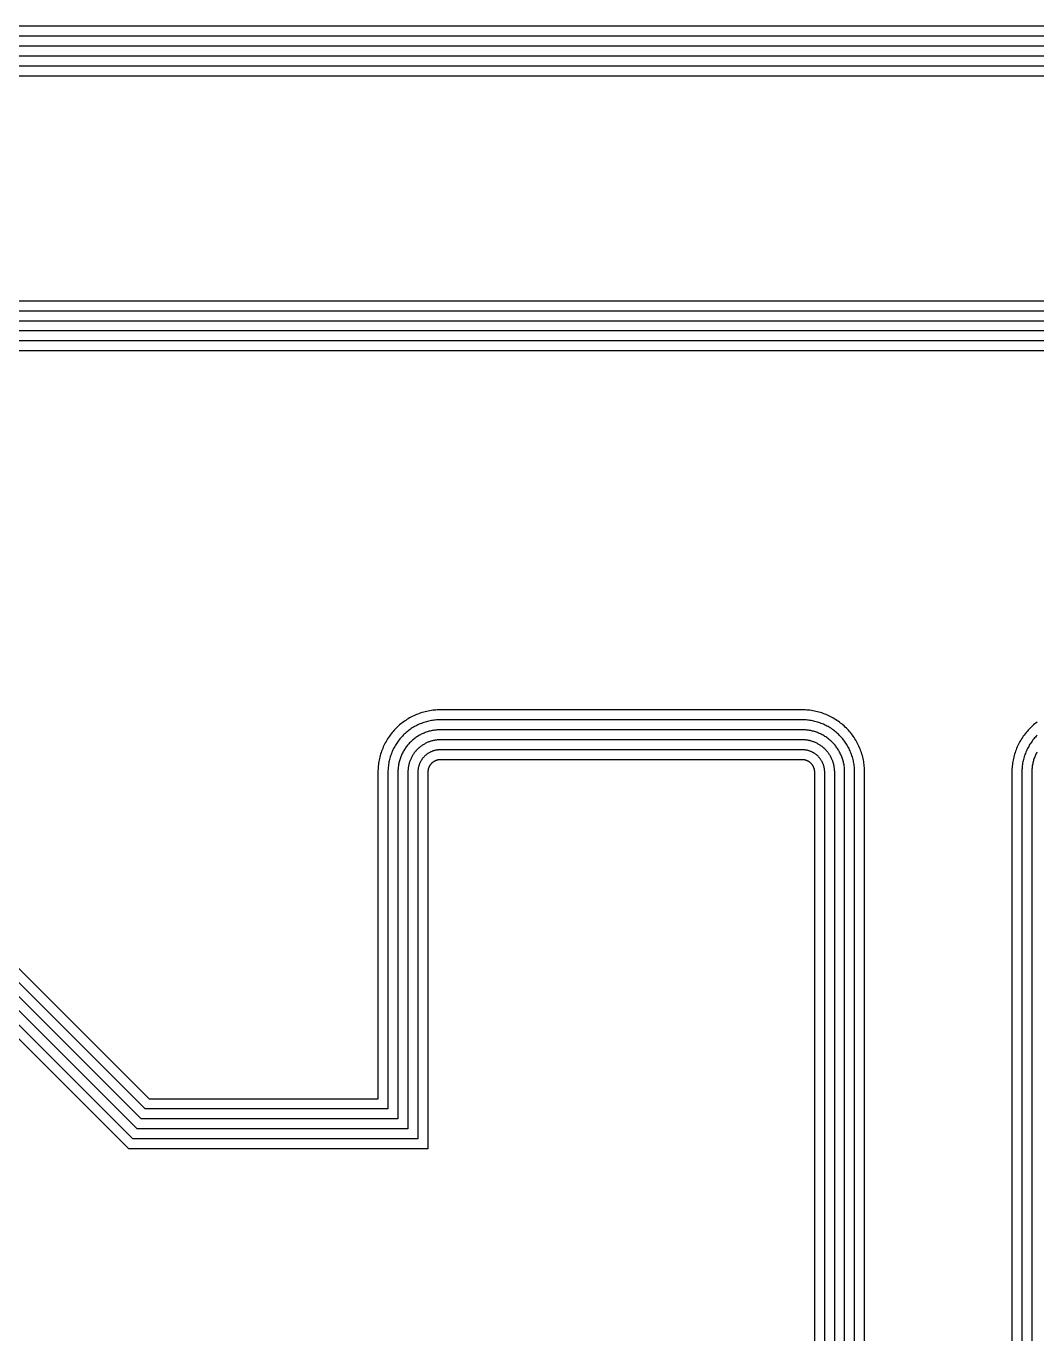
# Model space of a CAD drawing. Header units: metres. Extents: x 1.5 to 44, y 0.3 to 33.8.
# Drawn here: x 8.1 to 12.15, y 10.43 to 15.68 of the extents above; entities that cross this region are included whole.
import ezdxf

# ---------------------------------------------------------------- set-up
doc = ezdxf.new("R2010")
doc.units = ezdxf.units.M

msp = doc.modelspace()

# ---------------------------------------------------------------- linework, layer by layer
for points in [[(18.025, 15.6752), (5.275, 15.6752)], [(18.025, 15.6352), (5.235, 15.6352)], [(18.025, 15.5952), (5.195, 15.5952)], [(18.025, 15.5152), (5.115, 15.5152)], [(18.025, 15.5552), (5.155, 15.5552)], [(18.025, 15.4752), (5.075, 15.4752)], [(5.075, 14.5748), (17.8385, 14.5748)], [(5.115, 14.5348), (17.822, 14.5348)], [(5.155, 14.4948), (17.8054, 14.4948)], [(5.195, 14.4548), (17.7888, 14.4548)], [(5.235, 14.4148), (17.7723, 14.4148)], [(5.275, 14.3748), (17.7557, 14.3748)], [(11.42, 8.765), (11.42, 12.685), (11.4199, 12.6902), (11.4198, 12.6953), (11.4194, 12.7005), (11.419, 12.7056), (11.4184, 12.7107), (11.4177, 12.7158), (11.4169, 12.7209), (11.416, 12.726), (11.4149, 12.731), (11.4137, 12.736), (11.4124, 12.741), (11.411, 12.746), (11.4094, 12.7509), (11.4077, 12.7558), (11.4059, 12.7606), (11.404, 12.7654), (11.402, 12.7701), (11.3999, 12.7748), (11.3976, 12.7794), (11.3952, 12.784), (11.3927, 12.7885), (11.3901, 12.793), (11.3874, 12.7974), (11.3846, 12.8017), (11.3817, 12.8059), (11.3787, 12.8101), (11.3756, 12.8142), (11.3723, 12.8182), (11.369, 12.8222), (11.3656, 12.826), (11.3621, 12.8298), (11.3585, 12.8335), (11.3548, 12.8371), (11.351, 12.8406), (11.3472, 12.844), (11.3432, 12.8473), (11.3392, 12.8506), (11.3351, 12.8537), (11.3309, 12.8567), (11.3267, 12.8596), (11.3224, 12.8624), (11.318, 12.8651), (11.3135, 12.8677), (11.309, 12.8702), (11.3044, 12.8726), (11.2998, 12.8749), (11.2951, 12.877), (11.2904, 12.879), (11.2856, 12.8809), (11.2808, 12.8827), (11.2759, 12.8844), (11.271, 12.886), (11.266, 12.8874), (11.261, 12.8887), (11.256, 12.8899), (11.251, 12.891), (11.2459, 12.8919), (11.2408, 12.8927), (11.2357, 12.8934), (11.2306, 12.894), (11.2255, 12.8944), (11.2203, 12.8948), (11.2152, 12.8949), (11.21, 12.895), (9.76, 12.895), (9.7549, 12.8949), (9.7497, 12.8948), (9.7446, 12.8944), (9.7394, 12.894), (9.7343, 12.8934), (9.7292, 12.8927), (9.7241, 12.8919), (9.719, 12.891), (9.714, 12.8899), (9.709, 12.8887), (9.704, 12.8874), (9.6991, 12.886), (9.6941, 12.8844), (9.6893, 12.8827), (9.6844, 12.8809), (9.6796, 12.879), (9.6749, 12.877), (9.6702, 12.8749), (9.6656, 12.8726), (9.661, 12.8702), (9.6565, 12.8677), (9.6521, 12.8651), (9.6477, 12.8624), (9.6433, 12.8596), (9.6391, 12.8567), (9.6349, 12.8537), (9.6308, 12.8506), (9.6268, 12.8473), (9.6228, 12.844), (9.619, 12.8406), (9.6152, 12.8371), (9.6115, 12.8335), (9.6079, 12.8298), (9.6044, 12.826), (9.601, 12.8222), (9.5977, 12.8182), (9.5945, 12.8142), (9.5913, 12.8101), (9.5883, 12.8059), (9.5854, 12.8017), (9.5826, 12.7974), (9.5799, 12.793), (9.5773, 12.7885), (9.5748, 12.784), (9.5724, 12.7794), (9.5702, 12.7748), (9.568, 12.7701), (9.566, 12.7654), (9.5641, 12.7606), (9.5623, 12.7558), (9.5606, 12.7509), (9.5591, 12.746), (9.5576, 12.741), (9.5563, 12.736), (9.5551, 12.731), (9.554, 12.726), (9.5531, 12.7209), (9.5523, 12.7158), (9.5516, 12.7107), (9.551, 12.7056), (9.5506, 12.7005), (9.5503, 12.6953), (9.5501, 12.6902), (9.55, 12.685), (9.55, 11.3352), (8.5778, 11.3352), (7.4565, 12.4565)], [(11.46, 8.765), (11.46, 12.685), (11.4599, 12.6911), (11.4597, 12.6973), (11.4593, 12.7034), (11.4588, 12.7095), (11.4581, 12.7156), (11.4573, 12.7217), (11.4563, 12.7278), (11.4552, 12.7338), (11.4539, 12.7398), (11.4525, 12.7458), (11.451, 12.7517), (11.4492, 12.7576), (11.4474, 12.7634), (11.4454, 12.7692), (11.4433, 12.775), (11.441, 12.7807), (11.4386, 12.7863), (11.436, 12.7919), (11.4333, 12.7974), (11.4305, 12.8029), (11.4275, 12.8082), (11.4244, 12.8135), (11.4212, 12.8188), (11.4179, 12.8239), (11.4144, 12.829), (11.4108, 12.8339), (11.4071, 12.8388), (11.4033, 12.8436), (11.3993, 12.8483), (11.3953, 12.8529), (11.3911, 12.8574), (11.3868, 12.8618), (11.3824, 12.8661), (11.3779, 12.8703), (11.3733, 12.8743), (11.3686, 12.8783), (11.3638, 12.8821), (11.3589, 12.8858), (11.354, 12.8894), (11.3489, 12.8929), (11.3438, 12.8962), (11.3385, 12.8994), (11.3332, 12.9025), (11.3279, 12.9055), (11.3224, 12.9083), (11.3169, 12.911), (11.3113, 12.9136), (11.3057, 12.916), (11.3, 12.9183), (11.2942, 12.9204), (11.2884, 12.9224), (11.2826, 12.9242), (11.2767, 12.926), (11.2708, 12.9275), (11.2648, 12.9289), (11.2588, 12.9302), (11.2528, 12.9313), (11.2467, 12.9323), (11.2406, 12.9331), (11.2345, 12.9338), (11.2284, 12.9343), (11.2223, 12.9347), (11.2161, 12.9349), (11.21, 12.935), (9.76, 12.935), (9.7539, 12.9349), (9.7477, 12.9347), (9.7416, 12.9343), (9.7355, 12.9338), (9.7294, 12.9331), (9.7233, 12.9323), (9.7173, 12.9313), (9.7112, 12.9302), (9.7052, 12.9289), (9.6993, 12.9275), (9.6933, 12.926), (9.6874, 12.9242), (9.6816, 12.9224), (9.6758, 12.9204), (9.67, 12.9183), (9.6643, 12.916), (9.6587, 12.9136), (9.6531, 12.911), (9.6476, 12.9083), (9.6422, 12.9055), (9.6368, 12.9025), (9.6315, 12.8994), (9.6263, 12.8962), (9.6211, 12.8929), (9.6161, 12.8894), (9.6111, 12.8858), (9.6062, 12.8821), (9.6014, 12.8783), (9.5967, 12.8743), (9.5921, 12.8703), (9.5876, 12.8661), (9.5832, 12.8618), (9.579, 12.8574), (9.5748, 12.8529), (9.5707, 12.8483), (9.5668, 12.8436), (9.5629, 12.8388), (9.5592, 12.8339), (9.5556, 12.829), (9.5521, 12.8239), (9.5488, 12.8188), (9.5456, 12.8135), (9.5425, 12.8082), (9.5395, 12.8029), (9.5367, 12.7974), (9.534, 12.7919), (9.5315, 12.7863), (9.529, 12.7807), (9.5268, 12.775), (9.5246, 12.7692), (9.5226, 12.7634), (9.5208, 12.7576), (9.5191, 12.7517), (9.5175, 12.7458), (9.5161, 12.7398), (9.5148, 12.7338), (9.5137, 12.7278), (9.5127, 12.7217), (9.5119, 12.7156), (9.5112, 12.7095), (9.5107, 12.7034), (9.5103, 12.6973), (9.5101, 12.6911), (9.51, 12.685), (9.51, 11.3752), (8.5943, 11.3752), (7.4848, 12.4848)], [(11.38, 8.765), (11.38, 12.685), (11.38, 12.6892), (11.3798, 12.6934), (11.3796, 12.6975), (11.3792, 12.7017), (11.3787, 12.7058), (11.3782, 12.71), (11.3775, 12.7141), (11.3767, 12.7182), (11.3759, 12.7223), (11.3749, 12.7263), (11.3739, 12.7304), (11.3727, 12.7344), (11.3714, 12.7383), (11.3701, 12.7423), (11.3686, 12.7462), (11.3671, 12.7501), (11.3654, 12.7539), (11.3637, 12.7577), (11.3619, 12.7614), (11.3599, 12.7651), (11.3579, 12.7688), (11.3558, 12.7724), (11.3536, 12.776), (11.3514, 12.7795), (11.349, 12.7829), (11.3466, 12.7863), (11.344, 12.7896), (11.3414, 12.7929), (11.3387, 12.7961), (11.336, 12.7992), (11.3331, 12.8022), (11.3302, 12.8052), (11.3272, 12.8081), (11.3242, 12.811), (11.3211, 12.8137), (11.3179, 12.8164), (11.3146, 12.819), (11.3113, 12.8216), (11.3079, 12.824), (11.3045, 12.8264), (11.301, 12.8286), (11.2974, 12.8308), (11.2938, 12.8329), (11.2901, 12.8349), (11.2864, 12.8369), (11.2827, 12.8387), (11.2789, 12.8404), (11.2751, 12.8421), (11.2712, 12.8436), (11.2673, 12.8451), (11.2633, 12.8464), (11.2594, 12.8477), (11.2554, 12.8489), (11.2513, 12.8499), (11.2473, 12.8509), (11.2432, 12.8517), (11.2391, 12.8525), (11.235, 12.8532), (11.2308, 12.8537), (11.2267, 12.8542), (11.2225, 12.8546), (11.2184, 12.8548), (11.2142, 12.855), (11.21, 12.855), (9.76, 12.855), (9.7558, 12.855), (9.7517, 12.8548), (9.7475, 12.8546), (9.7433, 12.8542), (9.7392, 12.8537), (9.7351, 12.8532), (9.7309, 12.8525), (9.7268, 12.8517), (9.7228, 12.8509), (9.7187, 12.8499), (9.7147, 12.8489), (9.7107, 12.8477), (9.7067, 12.8464), (9.7027, 12.8451), (9.6988, 12.8436), (9.695, 12.8421), (9.6911, 12.8404), (9.6873, 12.8387), (9.6836, 12.8369), (9.6799, 12.8349), (9.6762, 12.8329), (9.6726, 12.8308), (9.6691, 12.8286), (9.6656, 12.8264), (9.6621, 12.824), (9.6587, 12.8216), (9.6554, 12.819), (9.6522, 12.8164), (9.649, 12.8137), (9.6458, 12.811), (9.6428, 12.8081), (9.6398, 12.8052), (9.6369, 12.8022), (9.6341, 12.7992), (9.6313, 12.7961), (9.6286, 12.7929), (9.626, 12.7896), (9.6235, 12.7863), (9.621, 12.7829), (9.6187, 12.7795), (9.6164, 12.776), (9.6142, 12.7724), (9.6121, 12.7688), (9.6101, 12.7651), (9.6082, 12.7614), (9.6063, 12.7577), (9.6046, 12.7539), (9.603, 12.7501), (9.6014, 12.7462), (9.6, 12.7423), (9.5986, 12.7383), (9.5973, 12.7344), (9.5962, 12.7304), (9.5951, 12.7263), (9.5941, 12.7223), (9.5933, 12.7182), (9.5925, 12.7141), (9.5919, 12.71), (9.5913, 12.7058), (9.5908, 12.7017), (9.5905, 12.6975), (9.5902, 12.6934), (9.5901, 12.6892), (9.59, 12.685), (9.59, 11.2952), (8.5612, 11.2952), (7.4282, 12.4282)], [(12.1511, 12.8858), (12.1462, 12.8821), (12.1414, 12.8783), (12.1367, 12.8743), (12.1321, 12.8703), (12.1276, 12.8661), (12.1232, 12.8618), (12.119, 12.8574), (12.1148, 12.8529), (12.1107, 12.8483), (12.1068, 12.8436), (12.1029, 12.8388), (12.0992, 12.8339), (12.0956, 12.829), (12.0921, 12.8239), (12.0888, 12.8188), (12.0856, 12.8135), (12.0825, 12.8082), (12.0795, 12.8029), (12.0767, 12.7974), (12.074, 12.7919), (12.0715, 12.7863), (12.069, 12.7807), (12.0668, 12.775), (12.0646, 12.7692), (12.0626, 12.7634), (12.0608, 12.7576), (12.0591, 12.7517), (12.0575, 12.7458), (12.0561, 12.7398), (12.0548, 12.7338), (12.0537, 12.7278), (12.0527, 12.7217), (12.0519, 12.7156), (12.0512, 12.7095), (12.0507, 12.7034), (12.0503, 12.6973), (12.0501, 12.6911), (12.05, 12.685), (12.05, 8.765)], [(11.34, 8.765), (11.34, 12.685), (11.34, 12.6882), (11.3399, 12.6914), (11.3397, 12.6946), (11.3394, 12.6978), (11.339, 12.7009), (11.3386, 12.7041), (11.3381, 12.7072), (11.3375, 12.7104), (11.3369, 12.7135), (11.3361, 12.7166), (11.3353, 12.7197), (11.3344, 12.7227), (11.3335, 12.7258), (11.3324, 12.7288), (11.3313, 12.7318), (11.3301, 12.7348), (11.3289, 12.7377), (11.3275, 12.7406), (11.3261, 12.7435), (11.3247, 12.7463), (11.3231, 12.7491), (11.3215, 12.7518), (11.3198, 12.7546), (11.3181, 12.7572), (11.3163, 12.7599), (11.3144, 12.7625), (11.3125, 12.765), (11.3105, 12.7675), (11.3084, 12.7699), (11.3063, 12.7723), (11.3042, 12.7747), (11.3019, 12.7769), (11.2997, 12.7792), (11.2973, 12.7813), (11.2949, 12.7834), (11.2925, 12.7855), (11.29, 12.7875), (11.2875, 12.7894), (11.2849, 12.7913), (11.2822, 12.7931), (11.2796, 12.7948), (11.2768, 12.7965), (11.2741, 12.7981), (11.2713, 12.7997), (11.2685, 12.8011), (11.2656, 12.8025), (11.2627, 12.8039), (11.2598, 12.8051), (11.2568, 12.8063), (11.2538, 12.8074), (11.2508, 12.8085), (11.2477, 12.8094), (11.2447, 12.8103), (11.2416, 12.8111), (11.2385, 12.8119), (11.2354, 12.8125), (11.2322, 12.8131), (11.2291, 12.8136), (11.2259, 12.814), (11.2228, 12.8144), (11.2196, 12.8147), (11.2164, 12.8149), (11.2132, 12.815), (11.21, 12.815), (9.76, 12.815), (9.7568, 12.815), (9.7536, 12.8149), (9.7504, 12.8147), (9.7473, 12.8144), (9.7441, 12.814), (9.7409, 12.8136), (9.7378, 12.8131), (9.7347, 12.8125), (9.7315, 12.8119), (9.7284, 12.8111), (9.7253, 12.8103), (9.7223, 12.8094), (9.7192, 12.8085), (9.7162, 12.8074), (9.7132, 12.8063), (9.7103, 12.8051), (9.7073, 12.8039), (9.7044, 12.8025), (9.7016, 12.8011), (9.6987, 12.7997), (9.6959, 12.7981), (9.6932, 12.7965), (9.6905, 12.7948), (9.6878, 12.7931), (9.6852, 12.7913), (9.6826, 12.7894), (9.68, 12.7875), (9.6775, 12.7855), (9.6751, 12.7834), (9.6727, 12.7813), (9.6704, 12.7792), (9.6681, 12.7769), (9.6659, 12.7747), (9.6637, 12.7723), (9.6616, 12.7699), (9.6595, 12.7675), (9.6575, 12.765), (9.6556, 12.7625), (9.6537, 12.7599), (9.6519, 12.7572), (9.6502, 12.7546), (9.6485, 12.7518), (9.6469, 12.7491), (9.6454, 12.7463), (9.6439, 12.7435), (9.6425, 12.7406), (9.6412, 12.7377), (9.6399, 12.7348), (9.6387, 12.7318), (9.6376, 12.7288), (9.6366, 12.7258), (9.6356, 12.7227), (9.6347, 12.7197), (9.6339, 12.7166), (9.6332, 12.7135), (9.6325, 12.7104), (9.6319, 12.7072), (9.6314, 12.7041), (9.631, 12.7009), (9.6306, 12.6978), (9.6304, 12.6946), (9.6302, 12.6914), (9.6301, 12.6882), (9.63, 12.685), (9.63, 11.2552), (8.5446, 11.2552), (7.3999, 12.3999)], [(12.1515, 12.8335), (12.1479, 12.8298), (12.1444, 12.826), (12.141, 12.8222), (12.1377, 12.8182), (12.1345, 12.8142), (12.1313, 12.8101), (12.1283, 12.8059), (12.1254, 12.8017), (12.1226, 12.7974), (12.1199, 12.793), (12.1173, 12.7885), (12.1148, 12.784), (12.1124, 12.7794), (12.1102, 12.7748), (12.108, 12.7701), (12.106, 12.7654), (12.1041, 12.7606), (12.1023, 12.7558), (12.1006, 12.7509), (12.0991, 12.746), (12.0976, 12.741), (12.0963, 12.736), (12.0951, 12.731), (12.094, 12.726), (12.0931, 12.7209), (12.0923, 12.7158), (12.0916, 12.7107), (12.091, 12.7056), (12.0906, 12.7005), (12.0903, 12.6953), (12.0901, 12.6902), (12.09, 12.685), (12.09, 8.765)], [(11.3, 8.765), (11.3, 12.685), (11.3, 12.6872), (11.2999, 12.6894), (11.2998, 12.6916), (11.2996, 12.6938), (11.2993, 12.696), (11.299, 12.6982), (11.2987, 12.7004), (11.2983, 12.7026), (11.2978, 12.7047), (11.2973, 12.7069), (11.2968, 12.709), (11.2961, 12.7111), (11.2955, 12.7132), (11.2948, 12.7153), (11.294, 12.7174), (11.2932, 12.7195), (11.2923, 12.7215), (11.2914, 12.7235), (11.2904, 12.7255), (11.2894, 12.7274), (11.2883, 12.7294), (11.2872, 12.7313), (11.286, 12.7332), (11.2848, 12.735), (11.2836, 12.7368), (11.2823, 12.7386), (11.281, 12.7404), (11.2796, 12.7421), (11.2782, 12.7438), (11.2767, 12.7455), (11.2752, 12.7471), (11.2737, 12.7487), (11.2721, 12.7502), (11.2705, 12.7517), (11.2688, 12.7532), (11.2671, 12.7546), (11.2654, 12.756), (11.2636, 12.7573), (11.2618, 12.7586), (11.26, 12.7598), (11.2582, 12.761), (11.2563, 12.7622), (11.2544, 12.7633), (11.2524, 12.7644), (11.2505, 12.7654), (11.2485, 12.7664), (11.2465, 12.7673), (11.2445, 12.7682), (11.2424, 12.769), (11.2403, 12.7698), (11.2382, 12.7705), (11.2361, 12.7711), (11.234, 12.7718), (11.2319, 12.7723), (11.2297, 12.7728), (11.2276, 12.7733), (11.2254, 12.7737), (11.2232, 12.774), (11.221, 12.7743), (11.2188, 12.7746), (11.2166, 12.7748), (11.2144, 12.7749), (11.2122, 12.775), (11.21, 12.775), (9.76, 12.775), (9.7578, 12.775), (9.7556, 12.7749), (9.7534, 12.7748), (9.7512, 12.7746), (9.749, 12.7743), (9.7468, 12.774), (9.7446, 12.7737), (9.7425, 12.7733), (9.7403, 12.7728), (9.7381, 12.7723), (9.736, 12.7718), (9.7339, 12.7711), (9.7318, 12.7705), (9.7297, 12.7698), (9.7276, 12.769), (9.7256, 12.7682), (9.7235, 12.7673), (9.7215, 12.7664), (9.7195, 12.7654), (9.7176, 12.7644), (9.7157, 12.7633), (9.7137, 12.7622), (9.7119, 12.761), (9.71, 12.7598), (9.7082, 12.7586), (9.7064, 12.7573), (9.7046, 12.756), (9.7029, 12.7546), (9.7012, 12.7532), (9.6996, 12.7517), (9.698, 12.7502), (9.6964, 12.7487), (9.6948, 12.7471), (9.6933, 12.7455), (9.6919, 12.7438), (9.6904, 12.7421), (9.6891, 12.7404), (9.6877, 12.7386), (9.6864, 12.7368), (9.6852, 12.735), (9.684, 12.7332), (9.6828, 12.7313), (9.6817, 12.7294), (9.6806, 12.7274), (9.6796, 12.7255), (9.6787, 12.7235), (9.6777, 12.7215), (9.6769, 12.7195), (9.676, 12.7174), (9.6753, 12.7153), (9.6746, 12.7132), (9.6739, 12.7111), (9.6733, 12.709), (9.6727, 12.7069), (9.6722, 12.7047), (9.6717, 12.7026), (9.6713, 12.7004), (9.671, 12.6982), (9.6707, 12.696), (9.6704, 12.6938), (9.6703, 12.6916), (9.6701, 12.6894), (9.67, 12.6872), (9.67, 12.685), (9.67, 11.2152), (8.5281, 11.2152), (7.3716, 12.3716)], [(12.1501, 12.7651), (12.1482, 12.7614), (12.1463, 12.7577), (12.1446, 12.7539), (12.143, 12.7501), (12.1414, 12.7462), (12.14, 12.7423), (12.1386, 12.7383), (12.1373, 12.7344), (12.1362, 12.7304), (12.1351, 12.7263), (12.1341, 12.7223), (12.1333, 12.7182), (12.1325, 12.7141), (12.1319, 12.71), (12.1313, 12.7058), (12.1308, 12.7017), (12.1305, 12.6975), (12.1302, 12.6934), (12.1301, 12.6892), (12.13, 12.685), (12.13, 8.765)], [(11.26, 8.765), (11.26, 12.685), (11.26, 12.6862), (11.26, 12.6875), (11.2599, 12.6887), (11.2598, 12.6899), (11.2596, 12.6911), (11.2595, 12.6923), (11.2593, 12.6936), (11.2591, 12.6948), (11.2588, 12.696), (11.2585, 12.6972), (11.2582, 12.6983), (11.2579, 12.6995), (11.2575, 12.7007), (11.2571, 12.7019), (11.2567, 12.703), (11.2562, 12.7041), (11.2557, 12.7053), (11.2552, 12.7064), (11.2547, 12.7075), (11.2541, 12.7086), (11.2535, 12.7097), (11.2529, 12.7107), (11.2523, 12.7118), (11.2516, 12.7128), (11.2509, 12.7138), (11.2502, 12.7148), (11.2494, 12.7158), (11.2487, 12.7167), (11.2479, 12.7177), (11.2471, 12.7186), (11.2462, 12.7195), (11.2454, 12.7204), (11.2445, 12.7212), (11.2436, 12.7221), (11.2427, 12.7229), (11.2417, 12.7237), (11.2408, 12.7244), (11.2398, 12.7252), (11.2388, 12.7259), (11.2378, 12.7266), (11.2368, 12.7273), (11.2357, 12.7279), (11.2347, 12.7285), (11.2336, 12.7291), (11.2325, 12.7297), (11.2314, 12.7302), (11.2303, 12.7307), (11.2291, 12.7312), (11.228, 12.7317), (11.2269, 12.7321), (11.2257, 12.7325), (11.2245, 12.7329), (11.2233, 12.7332), (11.2222, 12.7335), (11.221, 12.7338), (11.2198, 12.7341), (11.2186, 12.7343), (11.2173, 12.7345), (11.2161, 12.7346), (11.2149, 12.7348), (11.2137, 12.7349), (11.2125, 12.735), (11.2112, 12.735), (11.21, 12.735), (9.76, 12.735), (9.7588, 12.735), (9.7576, 12.735), (9.7563, 12.7349), (9.7551, 12.7348), (9.7539, 12.7346), (9.7527, 12.7345), (9.7515, 12.7343), (9.7503, 12.7341), (9.7491, 12.7338), (9.7479, 12.7335), (9.7467, 12.7332), (9.7455, 12.7329), (9.7443, 12.7325), (9.7432, 12.7321), (9.742, 12.7317), (9.7409, 12.7312), (9.7398, 12.7307), (9.7386, 12.7302), (9.7375, 12.7297), (9.7364, 12.7291), (9.7354, 12.7285), (9.7343, 12.7279), (9.7333, 12.7273), (9.7322, 12.7266), (9.7312, 12.7259), (9.7302, 12.7252), (9.7293, 12.7244), (9.7283, 12.7237), (9.7274, 12.7229), (9.7264, 12.7221), (9.7255, 12.7212), (9.7247, 12.7204), (9.7238, 12.7195), (9.723, 12.7186), (9.7222, 12.7177), (9.7214, 12.7167), (9.7206, 12.7158), (9.7199, 12.7148), (9.7191, 12.7138), (9.7184, 12.7128), (9.7178, 12.7118), (9.7171, 12.7107), (9.7165, 12.7097), (9.7159, 12.7086), (9.7154, 12.7075), (9.7148, 12.7064), (9.7143, 12.7053), (9.7138, 12.7041), (9.7134, 12.703), (9.7129, 12.7019), (9.7125, 12.7007), (9.7122, 12.6995), (9.7118, 12.6983), (9.7115, 12.6972), (9.7112, 12.696), (9.711, 12.6948), (9.7107, 12.6936), (9.7106, 12.6923), (9.7104, 12.6911), (9.7103, 12.6899), (9.7101, 12.6887), (9.7101, 12.6875), (9.71, 12.6862), (9.71, 12.685), (9.71, 11.1752), (8.5115, 11.1752), (7.3434, 12.3434)]]:
    msp.add_lwpolyline(points)

doc.saveas('drawing.dxf')
